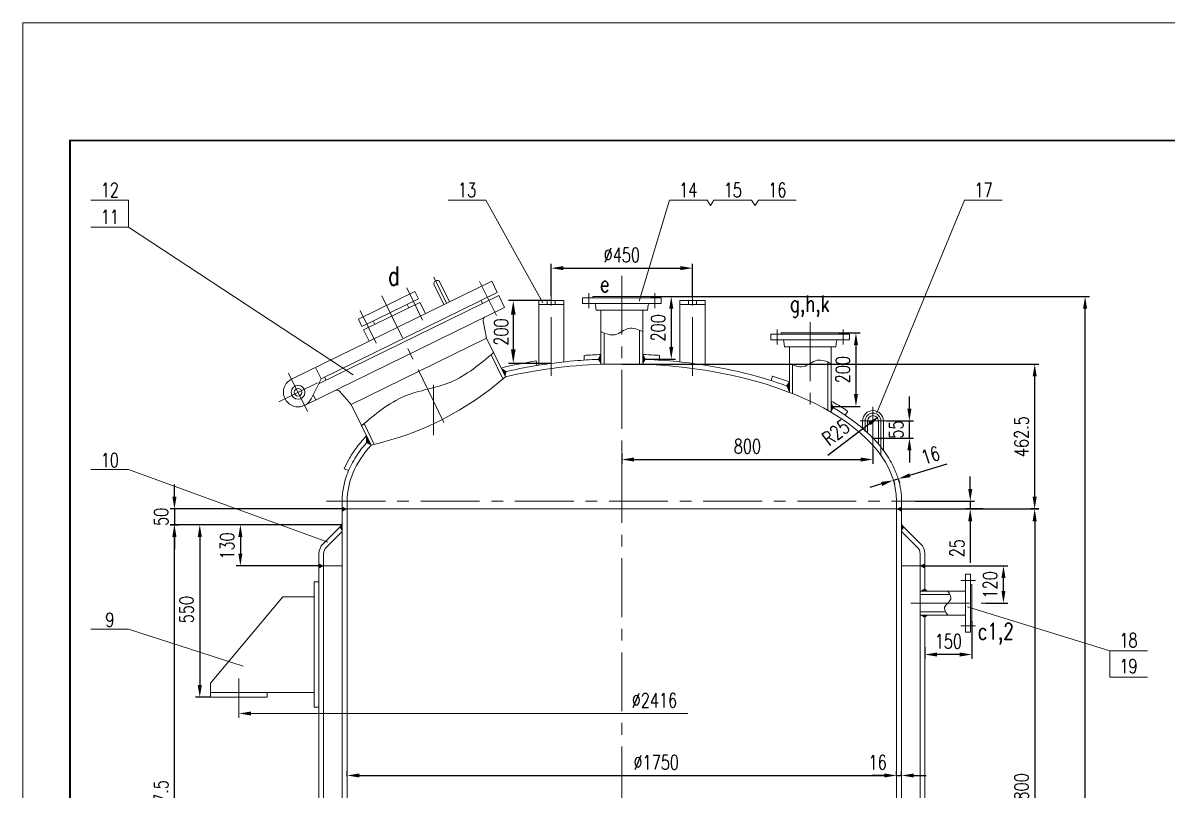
# Model space of a CAD drawing. Extents: x -17584 to -11284, y 1337 to 10247.
# Drawn here: x -17584 to -13939, y 7802 to 10247 of the extents above; entities that cross this region are included whole.
import ezdxf
from ezdxf.enums import TextEntityAlignment as Align

# ---------------------------------------------------------------- set-up
doc = ezdxf.new("R2010")
doc.units = 0
doc.header["$LTSCALE"] = 150
doc.linetypes.add('CENTER', pattern=[2, 1.25, -0.25, 0.25, -0.25])
doc.linetypes.add('CONTINOUS', pattern=[0])
doc.layers.get('0').update_dxf_attribs({"linetype": 'CONTINUOUS', "lineweight": 5})
for name, color, linetype, lineweight in [('HGJ', 1, 'CONTINUOUS', 5), ('HGJX', 2, 'CENTER', 5), ('HGJY', 7, 'CONTINUOUS', 5), ('K1', 4, 'CONTINUOUS', 5), ('RENK', 7, 'CONTINUOUS', 5), ('TANK', 1, 'CONTINUOUS', 5), ('TANKX', 2, 'CENTER', 5), ('ZXX', 3, 'CONTINOUS', 5), ('ZZ', 1, 'CONTINUOUS', 5), ('ZZX', 2, 'CENTER', 5)]:
    doc.layers.add(name, color=color, linetype=linetype, lineweight=lineweight)
doc.styles.add('HZFS', font='simplex.shx', dxfattribs={"width": 0.75, "bigfont": 'hzfs.shx'})
doc.styles.get("Standard").update_dxf_attribs({"font": 'simplex.shx', "width": 0.75, "bigfont": 'hzfs.shx'})
doc.dimstyles.get("Standard").update_dxf_attribs({"dimtxt": 0.18, "dimasz": 0.18, "dimexe": 0.18, "dimexo": 0.0625, "dimgap": 0.09, "dimtad": 0, "dimtih": 1, "dimtoh": 1, "dimdec": 4, "dimzin": 0, "dimdsep": 46, "dimtxsty": 'Standard', "dimcen": 0.09, "dimadec": 0, "dimazin": 0, "dimtfac": 1, "dimtdec": 4, "dimtofl": 0, "dimtmove": 0, "dimatfit": 3, "dimfxl": 1, "dimtolj": 1, "dimtzin": 0, "dimarcsym": 0})

# ---------------------------------------------------------------- blocks, each defined once
blk = doc.blocks.new('*D54')
at = {"color": 4, "lineweight": -2}
for p, q in [((-15900.9, 9361.4), (-16036.8, 9361.4)), ((-16021.8, 9316.4), (-16021.8, 9206.4)), ((-15900.9, 9161.4), (-16036.8, 9161.4))]:
    blk.add_line(p, q, dxfattribs=at)
at = {"color": 4}
for points in [[(-16029.3, 9316.4), (-16014.3, 9316.4), (-16021.8, 9361.4)], [(-16029.3, 9206.4), (-16014.3, 9206.4), (-16021.8, 9161.4)]]:
    blk.add_solid(points, dxfattribs=at)
at = {"color": 4, "insert": (-16060.6, 9261.4), "char_height": 45, "attachment_point": 5, "rotation": 90}
blk.add_mtext('\\A1;200', dxfattribs=at)
blk = doc.blocks.new('*D55')
at = {"color": 4, "lineweight": -2}
for p, q in [((-14759.9, 9017.1), (-14759.9, 9056.1)), ((-14834, 8978.1), (-14746.4, 8978.1)), ((-14759.9, 8923.3), (-14759.9, 8978.1)), ((-14875.9, 8923.3), (-14746.4, 8923.3)), ((-14759.9, 8884.3), (-14759.9, 8845.3))]:
    blk.add_line(p, q, dxfattribs=at)
at = {"color": 4}
for points in [[(-14766.4, 9017.1), (-14753.4, 9017.1), (-14759.9, 8978.1)], [(-14766.4, 8884.3), (-14753.4, 8884.3), (-14759.9, 8923.3)]]:
    blk.add_solid(points, dxfattribs=at)
at = {"color": 7, "insert": (-14801.9, 8950.7), "char_height": 45, "attachment_point": 5, "rotation": 90, "style": 'HZFS'}
blk.add_mtext('\\A1;55', dxfattribs=at)
blk = doc.blocks.new('*D56')
at = {"color": 4, "lineweight": -2}
for p, q in [((-15675.9, 8876.6), (-15675.9, 8841.6)), ((-14875.9, 8888.2), (-14875.9, 8841.6)), ((-15636.9, 8855.1), (-14914.9, 8855.1))]:
    blk.add_line(p, q, dxfattribs=at)
at = {"color": 4}
for points in [[(-15636.9, 8861.6), (-15636.9, 8848.6), (-15675.9, 8855.1)], [(-14914.9, 8861.6), (-14914.9, 8848.6), (-14875.9, 8855.1)]]:
    blk.add_solid(points, dxfattribs=at)
at = {"color": 7, "insert": (-15275.9, 8897.1), "char_height": 45, "attachment_point": 5, "style": 'HZFS'}
blk.add_mtext('\\A1;800', dxfattribs=at)
blk = doc.blocks.new('*D57')
at = {"color": 4, "lineweight": -2}
blk.add_line((-15019.7, 8869.3), (-14887, 8969.7), dxfattribs=at)
at = {"color": 4}
blk.add_solid([(-14890.9, 8974.9), (-14883.1, 8964.5), (-14855.9, 8993.2)], dxfattribs=at)
at = {"color": 7, "insert": (-14994.3, 8941.2), "char_height": 45, "attachment_point": 5, "rotation": 37.1122, "style": 'HZFS'}
blk.add_mtext('\\A1;R25', dxfattribs=at)
blk = doc.blocks.new('*D58')
at = {"color": 4, "lineweight": -2}
for p, q in [((-15583.9, 9374.7), (-15505, 9374.7)), ((-15518.5, 9335.7), (-15518.5, 9213.7)), ((-15609.4, 9174.7), (-15505, 9174.7))]:
    blk.add_line(p, q, dxfattribs=at)
at = {"color": 4}
for points in [[(-15525, 9335.7), (-15512, 9335.7), (-15518.5, 9374.7)], [(-15525, 9213.7), (-15512, 9213.7), (-15518.5, 9174.7)]]:
    blk.add_solid(points, dxfattribs=at)
at = {"color": 7, "insert": (-15560.5, 9274.7), "char_height": 45, "attachment_point": 5, "rotation": 90, "style": 'HZFS'}
blk.add_mtext('\\A1;200', dxfattribs=at)
blk = doc.blocks.new('*D59')
at = {"color": 4, "lineweight": -2}
for p, q in [((-14983.9, 9258.6), (-14916.7, 9258.6)), ((-14930.2, 9219.6), (-14930.2, 9063.4)), ((-15009.4, 9024.4), (-14916.7, 9024.4))]:
    blk.add_line(p, q, dxfattribs=at)
at = {"color": 4}
for points in [[(-14936.7, 9219.6), (-14923.7, 9219.6), (-14930.2, 9258.6)], [(-14936.7, 9063.4), (-14923.7, 9063.4), (-14930.2, 9024.4)]]:
    blk.add_solid(points, dxfattribs=at)
at = {"color": 7, "insert": (-14972.2, 9141.5), "char_height": 45, "attachment_point": 5, "rotation": 90, "style": 'HZFS'}
blk.add_mtext('\\A1;200', dxfattribs=at)
blk = doc.blocks.new('*D60')
at = {"color": 4, "lineweight": -2}
for p, q in [((-14560.9, 8338.5), (-14560.9, 8220.2)), ((-14710.9, 8256.9), (-14710.9, 8220.2)), ((-14599.9, 8233.7), (-14671.9, 8233.7))]:
    blk.add_line(p, q, dxfattribs=at)
at = {"color": 4}
for points in [[(-14671.9, 8240.2), (-14671.9, 8227.2), (-14710.9, 8233.7)], [(-14599.9, 8240.2), (-14599.9, 8227.2), (-14560.9, 8233.7)]]:
    blk.add_solid(points, dxfattribs=at)
at = {"color": 7, "insert": (-14635.9, 8275.7), "char_height": 45, "attachment_point": 5, "style": 'HZFS'}
blk.add_mtext('\\A1;150', dxfattribs=at)
blk = doc.blocks.new('*D61')
at = {"color": 4, "lineweight": -2}
for p, q in [((-14710.9, 8516.3), (-14446.8, 8516.3)), ((-14460.3, 8436.5), (-14460.3, 8477.3)), ((-14515.9, 8397.5), (-14446.8, 8397.5))]:
    blk.add_line(p, q, dxfattribs=at)
at = {"color": 4}
for points in [[(-14466.8, 8477.3), (-14453.8, 8477.3), (-14460.3, 8516.3)], [(-14466.8, 8436.5), (-14453.8, 8436.5), (-14460.3, 8397.5)]]:
    blk.add_solid(points, dxfattribs=at)
at = {"color": 7, "insert": (-14502.3, 8455.7), "char_height": 45, "attachment_point": 5, "rotation": 90, "style": 'HZFS'}
blk.add_mtext('\\A1;120', dxfattribs=at)
blk = doc.blocks.new('*D62')
at = {"color": 4, "lineweight": -2}
for p, q in [((-14784.9, 8697.5), (-14347.3, 8697.5)), ((-14360.8, 8658.5), (-14360.8, 6936.5)), ((-14784.9, 6897.5), (-14347.3, 6897.5))]:
    blk.add_line(p, q, dxfattribs=at)
at = {"color": 4}
for points in [[(-14367.3, 8658.5), (-14354.3, 8658.5), (-14360.8, 8697.5)], [(-14367.3, 6936.5), (-14354.3, 6936.5), (-14360.8, 6897.5)]]:
    blk.add_solid(points, dxfattribs=at)
at = {"color": 7, "insert": (-14402.8, 7797.5), "char_height": 45, "attachment_point": 5, "rotation": 90, "style": 'HZFS'}
blk.add_mtext('\\A1;1800', dxfattribs=at)
blk = doc.blocks.new('*D64')
at = {"color": 4, "lineweight": -2}
for p, q in [((-15675.9, 9158.7), (-14347.3, 9158.7)), ((-14360.8, 8736.5), (-14360.8, 9119.7)), ((-14347.3, 8697.5), (-14374.3, 8697.5))]:
    blk.add_line(p, q, dxfattribs=at)
at = {"color": 4}
for points in [[(-14367.3, 9119.7), (-14354.3, 9119.7), (-14360.8, 9158.7)], [(-14367.3, 8736.5), (-14354.3, 8736.5), (-14360.8, 8697.5)]]:
    blk.add_solid(points, dxfattribs=at)
at = {"color": 7, "insert": (-14402.8, 8928.1), "char_height": 45, "attachment_point": 5, "rotation": 90, "style": 'HZFS'}
blk.add_mtext('\\A1;462.5', dxfattribs=at)
blk = doc.blocks.new('*D65')
at = {"color": 4, "lineweight": -2}
for p, q in [((-16566.9, 8647.5), (-17033.9, 8647.5)), ((-17020.4, 8608.5), (-17020.4, 8136.5)), ((-16985.9, 8097.5), (-17033.9, 8097.5))]:
    blk.add_line(p, q, dxfattribs=at)
at = {"color": 4}
for points in [[(-17026.9, 8608.5), (-17013.9, 8608.5), (-17020.4, 8647.5)], [(-17026.9, 8136.5), (-17013.9, 8136.5), (-17020.4, 8097.5)]]:
    blk.add_solid(points, dxfattribs=at)
at = {"color": 7, "insert": (-17062.4, 8376.9), "char_height": 45, "attachment_point": 5, "rotation": 90, "style": 'HZFS'}
blk.add_mtext('\\A1;550', dxfattribs=at)
blk = doc.blocks.new('*D74')
at = {"color": 4, "lineweight": -2}
for p, q in [((-16550.9, 7846), (-16550.9, 7861.7)), ((-16511.9, 7848.2), (-14839.9, 7848.2)), ((-14800.9, 7846), (-14800.9, 7861.7))]:
    blk.add_line(p, q, dxfattribs=at)
at = {"color": 4}
for points in [[(-16511.9, 7854.7), (-16511.9, 7841.7), (-16550.9, 7848.2)], [(-14839.9, 7854.7), (-14839.9, 7841.7), (-14800.9, 7848.2)]]:
    blk.add_solid(points, dxfattribs=at)
at = {"color": 7, "insert": (-15566.4, 7890.2), "char_height": 45, "attachment_point": 5, "style": 'HZFS'}
blk.add_mtext('\\A1;%%C1750', dxfattribs=at)
blk = doc.blocks.new('*D75')
at = {"color": 4, "lineweight": -2}
for p, q in [((-14839.9, 7848.2), (-14878.9, 7848.2)), ((-14800.9, 7846), (-14800.9, 7861.7)), ((-14800.9, 7848.2), (-14784.9, 7848.2)), ((-14784.9, 7848.2), (-14784.9, 7861.7)), ((-14745.9, 7848.2), (-14706.9, 7848.2))]:
    blk.add_line(p, q, dxfattribs=at)
at = {"color": 4}
for points in [[(-14839.9, 7854.7), (-14839.9, 7841.7), (-14800.9, 7848.2)], [(-14745.9, 7854.7), (-14745.9, 7841.7), (-14784.9, 7848.2)]]:
    blk.add_solid(points, dxfattribs=at)
at = {"color": 7, "insert": (-14861, 7890.2), "char_height": 45, "attachment_point": 5, "style": 'HZFS'}
blk.add_mtext('\\A1;16', dxfattribs=at)
blk = doc.blocks.new('*D78')
at = {"color": 4, "lineweight": -2}
for p, q in [((-14758.4, 8805), (-14639.3, 8841.6)), ((-14811, 8788.8), (-14795.7, 8793.5)), ((-14811, 8788.8), (-14807, 8775.9)), ((-14795.7, 8793.5), (-14791.7, 8780.6)), ((-14848.3, 8777.4), (-14885.6, 8766))]:
    blk.add_line(p, q, dxfattribs=at)
at = {"color": 4}
for points in [[(-14850.2, 8783.6), (-14846.4, 8771.2), (-14811, 8788.8)], [(-14760.3, 8811.2), (-14756.5, 8798.8), (-14795.7, 8793.5)]]:
    blk.add_solid(points, dxfattribs=at)
at = {"color": 7, "insert": (-14692.5, 8869.1), "char_height": 45, "attachment_point": 5, "rotation": 17.0659, "style": 'HZFS'}
blk.add_mtext('\\A1;16', dxfattribs=at)
blk = doc.blocks.new('*D81')
at = {"color": 4, "lineweight": -2}
for p, q in [((-14566.1, 8761.5), (-14566.1, 8800.5)), ((-14740.3, 8722.5), (-14552.6, 8722.5)), ((-14566.1, 8722.5), (-14566.1, 8697.5)), ((-14526.5, 8697.5), (-14579.6, 8697.5)), ((-14566.1, 8658.5), (-14566.1, 8525.8))]:
    blk.add_line(p, q, dxfattribs=at)
at = {"color": 4}
for points in [[(-14572.6, 8761.5), (-14559.6, 8761.5), (-14566.1, 8722.5)], [(-14572.6, 8658.5), (-14559.6, 8658.5), (-14566.1, 8697.5)]]:
    blk.add_solid(points, dxfattribs=at)
at = {"color": 7, "insert": (-14608.1, 8572.6), "char_height": 45, "attachment_point": 5, "rotation": 90, "style": 'HZFS'}
blk.add_mtext('\\A1;25', dxfattribs=at)
blk = doc.blocks.new('*D92')
at = {"color": 4, "lineweight": -2}
for p, q in [((-16762.6, 8647.5), (-16904.6, 8647.5)), ((-16891.1, 8608.5), (-16891.1, 8555.3)), ((-16640.9, 8516.3), (-16904.6, 8516.3))]:
    blk.add_line(p, q, dxfattribs=at)
at = {"color": 4}
for points in [[(-16897.6, 8608.5), (-16884.6, 8608.5), (-16891.1, 8647.5)], [(-16897.6, 8555.3), (-16884.6, 8555.3), (-16891.1, 8516.3)]]:
    blk.add_solid(points, dxfattribs=at)
at = {"color": 7, "insert": (-16933.1, 8579.6), "char_height": 45, "attachment_point": 5, "rotation": 90, "style": 'HZFS'}
blk.add_mtext('\\A1;130', dxfattribs=at)
blk = doc.blocks.new('*D94')
at = {"color": 4, "lineweight": -2}
for p, q in [((-15900.9, 9377), (-15900.9, 9478.5)), ((-15450.9, 9377), (-15450.9, 9478.5)), ((-15861.9, 9465), (-15489.9, 9465))]:
    blk.add_line(p, q, dxfattribs=at)
at = {"color": 4}
for points in [[(-15861.9, 9471.5), (-15861.9, 9458.5), (-15900.9, 9465)], [(-15489.9, 9471.5), (-15489.9, 9458.5), (-15450.9, 9465)]]:
    blk.add_solid(points, dxfattribs=at)
at = {"color": 7, "insert": (-15675.9, 9507), "char_height": 45, "attachment_point": 5, "style": 'HZFS'}
blk.add_mtext('\\A1;%%C450', dxfattribs=at)
blk = doc.blocks.new('*D95')
at = {"color": 4, "lineweight": -2}
for p, q in [((-17033.9, 8647.5), (-17114.9, 8647.5)), ((-17101.4, 6899), (-17101.4, 8608.5)), ((-16640.9, 6860), (-17114.9, 6860))]:
    blk.add_line(p, q, dxfattribs=at)
at = {"color": 4}
for points in [[(-17107.9, 8608.5), (-17094.9, 8608.5), (-17101.4, 8647.5)], [(-17107.9, 6899), (-17094.9, 6899), (-17101.4, 6860)]]:
    blk.add_solid(points, dxfattribs=at)
at = {"color": 7, "insert": (-17143.4, 7753.7), "char_height": 45, "attachment_point": 5, "rotation": 90, "style": 'HZFS'}
blk.add_mtext('\\A1;1787.5', dxfattribs=at)
blk = doc.blocks.new('*D96')
at = {"color": 4, "lineweight": -2}
for p, q in [((-17101.1, 8736.5), (-17101.1, 8775.5)), ((-16566.9, 8697.5), (-17114.6, 8697.5)), ((-17101.1, 8697.5), (-17101.1, 8647.5)), ((-17114.9, 8647.5), (-17087.6, 8647.5)), ((-17101.1, 8608.5), (-17101.1, 8569.5))]:
    blk.add_line(p, q, dxfattribs=at)
at = {"color": 4}
for points in [[(-17107.6, 8736.5), (-17094.6, 8736.5), (-17101.1, 8697.5)], [(-17107.6, 8608.5), (-17094.6, 8608.5), (-17101.1, 8647.5)]]:
    blk.add_solid(points, dxfattribs=at)
at = {"color": 7, "insert": (-17143.1, 8672.5), "char_height": 45, "attachment_point": 5, "rotation": 90, "style": 'HZFS'}
blk.add_mtext('\\A1;50', dxfattribs=at)
blk = doc.blocks.new('*D97')
at = {"color": 4, "lineweight": -2}
for p, q in [((-15583.9, 9374.7), (-14186.7, 9374.7)), ((-14200.2, 5684), (-14200.2, 9335.7)), ((-14884.1, 5645), (-14186.7, 5645))]:
    blk.add_line(p, q, dxfattribs=at)
at = {"color": 4}
for points in [[(-14206.7, 9335.7), (-14193.7, 9335.7), (-14200.2, 9374.7)], [(-14206.7, 5684), (-14193.7, 5684), (-14200.2, 5645)]]:
    blk.add_solid(points, dxfattribs=at)
at = {"color": 7, "insert": (-14254, 7509.8), "char_height": 45, "attachment_point": 5, "rotation": 90, "style": 'HZFS'}
blk.add_mtext('\\A1;(4150)', dxfattribs=at)

msp = doc.modelspace()

# ---------------------------------------------------------------- linework, layer by layer
for p, q in [((-11283.92645, 10246.59829), (-17583.92645, 10246.59829)), ((-17583.92645, 10246.59829), (-17583.92645, 1336.59829)), ((-17246.9887, 9681.09576), (-17246.9887, 9595.26558)), ((-16108.95049, 9681.09576), (-15927.90302, 9354.97544)), ((-15524.40669, 9681.09576), (-15620.66361, 9359.28962)), ((-15404.40669, 9681.09576), (-15392.98843, 9665.12112)), ((-15392.98843, 9665.12112), (-15382.42984, 9681.09576)), ((-15262.42984, 9681.09576), (-15251.01158, 9665.12112)), ((-15251.01158, 9665.12112), (-15240.45298, 9681.09576)), ((-14583.8591, 9681.09576), (-14863.87236, 9003.79101)), ((-17246.9887, 9595.26558), (-16532.08332, 9125.34445)), ((-14916.78399, 8978.14135), (-14833.97148, 8978.14135)), ((-17246.9887, 8823.22562), (-16612.9108, 8592.06059)), ((-14121.9372, 8245.39503), (-14574.67442, 8386.00112)), ((-17246.9887, 8314.36933), (-16882.01954, 8196.6581))]:
    msp.add_line(p, q)
at = {"color": 1, "linetype": 'Continuous'}
for p, q in [((-16117.64647, 9296.62005), (-16106.94074, 9241.58949)), ((-16634.02187, 9112.44406), (-16651.6257, 9148.36209)), ((-16634.02187, 9112.44406), (-16665.71944, 9048.58247)), ((-16574.89289, 9072.51837), (-16537.95712, 9030.34346))]:
    msp.add_line(p, q, dxfattribs=at)
at = {"color": 2, "linetype": 'CENTER'}
msp.add_line((-16645.86134, 9099.40269), (-16768.8806, 9039.10956), dxfattribs=at)
at = {"color": 4}
for p, q in [((-16895.86046, 8052.4661), (-16895.86046, 8032.24881)), ((-16856.86046, 8045.74881), (-15465.59057, 8045.74881))]:
    msp.add_line(p, q, dxfattribs=at)
at = {"color": 1, "linetype": 'Continuous'}
for radius in [22, 12]:
    msp.add_circle((-16707.37097, 9069.25612), radius, dxfattribs=at)
for centre, radius, start, end in [((-16105.8673, 9298.91158), 12, 116.11, 191.00890184), ((-16707.37097, 9069.25612), 46.5, 116.11, 333.60258761), ((-16583.92034, 9064.61235), 12, 41.21109816, 116.11)]:
    msp.add_arc(centre, radius, start, end, dxfattribs=at)
msp.add_arc((-14875.86046, 8978.14135), 25, 0, 180)
for points in [[(-15742.36046, 9158.70077), (-15752.42085, 9174.30328), (-15742.36046, 9193.96662)], [(-15609.36046, 9158.70077), (-15599.30008, 9174.30328), (-15609.36046, 9193.59693)], [(-16046.72362, 9118.72533), (-16043.50168, 9135.89331), (-16061.31255, 9148.49189)], [(-15142.36046, 9069.23791), (-15152.33921, 9090.08109), (-15142.36046, 9105.58726)], [(-15009.36046, 9005.92807), (-15001.2525, 9019.72153), (-15009.36046, 9042.8475)], [(-16474.60865, 8901.09025), (-16490.32256, 8907.46248), (-16491.85193, 8936.27262)], [(-16550.86046, 8697.4661), (-16566.86046, 8705.07193), (-16566.86046, 8688.53071)], [(-14800.86046, 8697.4661), (-14784.86046, 8705.07193), (-14784.86046, 8688.53071)], [(-16566.86046, 8626.2529), (-16574.91048, 8639.41609), (-16566.86046, 8651.81143)], [(-14784.86046, 8626.2529), (-14776.81045, 8639.41609), (-14784.86046, 8651.81143)], [(-16625.86046, 8516.2529), (-16640.86046, 8523.85873), (-16640.86046, 8507.31751)], [(-14725.86046, 8516.2529), (-14710.86046, 8523.85873), (-14710.86046, 8507.31751)], [(-14725.86046, 8435.4661), (-14710.86046, 8444.24679), (-14699.57677, 8435.4661)], [(-14725.86046, 8359.4661), (-14710.86046, 8350.68541), (-14699.57677, 8359.4661)]]:
    msp.add_solid(points)
at = {"color": 4}
msp.add_solid([(-16856.86046, 8052.24881), (-16856.86046, 8039.24881), (-16895.86046, 8045.74881)], dxfattribs=at)
at = {"layer": 'HGJ'}
for p, q in [((-16515.22645, 9302.07737), (-16335.63629, 9390.09655)), ((-16335.63629, 9390.09655), (-16324.1938, 9366.74983)), ((-15550.86046, 9370.71593), (-15800.86046, 9370.71593)), ((-15800.86046, 9370.71593), (-15800.86046, 9352.71593)), ((-15767.86046, 9374.71593), (-15583.86046, 9374.71593)), ((-15767.86046, 9370.71593), (-15767.86046, 9374.71593)), ((-15583.86046, 9374.71593), (-15583.86046, 9370.71593)), ((-15550.86046, 9352.71593), (-15550.86046, 9370.71593)), ((-16324.1938, 9366.74983), (-16503.78396, 9278.73065)), ((-16498.5028, 9267.95524), (-16318.91265, 9355.97442)), ((-16354.83068, 9338.37058), (-16360.11183, 9349.14599)), ((-16318.91265, 9355.97442), (-16301.30881, 9320.05639)), ((-15800.86046, 9352.71593), (-15550.86046, 9352.71593)), ((-15757.88046, 9330.71593), (-15759.36887, 9347.25376)), ((-15593.84046, 9330.71593), (-15592.35206, 9347.25376)), ((-16503.78396, 9278.73065), (-16515.22645, 9302.07737)), ((-16462.58477, 9285.55908), (-16467.86592, 9296.33448)), ((-15757.88046, 9330.71593), (-15593.84046, 9330.71593)), ((-15742.36046, 9330.71593), (-15742.36046, 9158.70077)), ((-15609.36046, 9330.71593), (-15609.36046, 9158.70077)), ((-16480.89897, 9232.03721), (-16498.5028, 9267.95524)), ((-15731.86046, 9258.41254), (-15731.86046, 9159.06918)), ((-15619.86046, 9267.16038), (-15619.86046, 9159.06918)), ((-15167.86046, 9258.56217), (-14983.86046, 9258.56217)), ((-15167.86046, 9254.56217), (-15167.86046, 9258.56217)), ((-14983.86046, 9258.56217), (-14983.86046, 9254.56217)), ((-14950.86046, 9254.56217), (-15200.86046, 9254.56217)), ((-15200.86046, 9254.56217), (-15200.86046, 9236.56217)), ((-15200.86046, 9236.56217), (-14950.86046, 9236.56217)), ((-15157.88046, 9214.56217), (-15159.36887, 9231.1)), ((-14993.84046, 9214.56217), (-14992.35206, 9231.1)), ((-14950.86046, 9236.56217), (-14950.86046, 9254.56217)), ((-15157.88046, 9214.56217), (-14993.84046, 9214.56217)), ((-15142.36046, 9069.23791), (-15142.36046, 9214.56217)), ((-15009.36046, 9005.92807), (-15009.36046, 9214.56217)), ((-15131.86046, 9065.1354), (-15131.86046, 9156.93391)), ((-15019.86046, 9011.98683), (-15019.86046, 9165.68174)), ((-14908.86046, 8978.14135), (-14908.86046, 8954.38701)), ((-14892.86046, 8978.14135), (-14892.86046, 8940.02267)), ((-14858.86046, 8978.14135), (-14858.86046, 8904.51655)), ((-14842.86046, 8978.14135), (-14842.86046, 8884.46129)), ((-14580.86046, 8489.9661), (-14580.86046, 8304.9661)), ((-14564.86046, 8489.9661), (-14580.86046, 8489.9661)), ((-14564.86046, 8304.9661), (-14564.86046, 8489.9661)), ((-14560.86046, 8456.4661), (-14564.86046, 8456.4661)), ((-14560.86046, 8338.4661), (-14560.86046, 8456.4661)), ((-14580.86046, 8435.4661), (-14725.86046, 8435.4661)), ((-14630.99462, 8424.9661), (-14725.86046, 8424.9661)), ((-14644.60883, 8369.9661), (-14725.86046, 8369.9661)), ((-14580.86046, 8359.4661), (-14725.86046, 8359.4661)), ((-14564.86046, 8338.4661), (-14560.86046, 8338.4661)), ((-14580.86046, 8304.9661), (-14564.86046, 8304.9661))]:
    msp.add_line(p, q, dxfattribs=at)
for centre, radius, start, end in [((-15765.34472, 9346.71593), 6, 5.14276456, 90), ((-15586.37621, 9346.71593), 6, 90, 174.85723544), ((-15165.34472, 9230.56217), 6, 5.14276456, 90), ((-14986.37621, 9230.56217), 6, 90, 174.85723544), ((-14875.86046, 8978.14135), 33, 0, 180), ((-14875.86046, 8978.14135), 17, 0, 180)]:
    msp.add_arc(centre, radius, start, end, dxfattribs=at)
at = {"layer": 'HGJX'}
for p, q in [((-15780.86046, 9337.71593), (-15780.86046, 9385.71593)), ((-15570.86046, 9337.71593), (-15570.86046, 9385.71593)), ((-15180.86046, 9221.56217), (-15180.86046, 9269.56217)), ((-14970.86046, 9221.56217), (-14970.86046, 9269.56217)), ((-14595.86046, 8469.9661), (-14548.86046, 8469.9661)), ((-14755.86046, 8397.4661), (-14515.86046, 8397.4661)), ((-14595.86046, 8324.9661), (-14548.86046, 8324.9661))]:
    msp.add_line(p, q, dxfattribs=at)
at = {"layer": 'HGJY'}
for p, q in [((-17246.9887, 9681.09576), (-17366.9887, 9681.09576)), ((-16108.95049, 9681.09576), (-16228.95049, 9681.09576)), ((-15404.40669, 9681.09576), (-15524.40669, 9681.09576)), ((-15262.42984, 9681.09576), (-15382.42984, 9681.09576)), ((-15120.45298, 9681.09576), (-15240.45298, 9681.09576)), ((-14463.8591, 9681.09576), (-14583.8591, 9681.09576)), ((-17246.9887, 9595.26558), (-17366.9887, 9595.26558)), ((-17246.9887, 8823.22562), (-17366.9887, 8823.22562)), ((-17246.9887, 8314.36933), (-17366.9887, 8314.36933)), ((-14001.9372, 8245.39503), (-14121.9372, 8245.39503)), ((-14121.9372, 8161.39503), (-14121.9372, 8245.39503)), ((-14001.9372, 8161.39503), (-14121.9372, 8161.39503))]:
    msp.add_line(p, q, dxfattribs=at)
for points in [[(-15742.36046, 9262.78646), (-15698.02713, 9252.78646), (-15653.6938, 9272.78646), (-15609.36046, 9262.78646)], [(-15142.36046, 9161.30782), (-15098.02713, 9151.30782), (-15053.6938, 9171.30782), (-15009.36046, 9161.30782)], [(-14637.80172, 8359.4661), (-14647.80172, 8384.79944), (-14627.80172, 8410.13277), (-14637.80172, 8435.4661)]]:
    msp.add_spline(points, degree=3, dxfattribs=at)
at = {"layer": 'K1', "const_width": 6}
msp.add_lwpolyline([(-11433.92645, 1486.59829), (-11433.92645, 9871.59829), (-17433.92645, 9871.59829), (-17433.92645, 1486.59829)], close=True, dxfattribs=at)
at = {"layer": 'RENK', "color": 1, "linetype": 'Continuous'}
for p, q in [((-16090.29038, 9423.47892), (-16727.83543, 9111.01084)), ((-16242.94201, 9348.66262), (-16273.74873, 9411.51918)), ((-16224.983, 9357.46454), (-16255.78971, 9420.32109)), ((-16072.68654, 9387.56089), (-16090.29038, 9423.47892)), ((-16067.84549, 9377.68343), (-16642.05682, 9096.25593)), ((-16072.68654, 9387.56089), (-16634.02187, 9112.44406)), ((-16049.36146, 9339.9695), (-16067.84549, 9377.68343)), ((-16049.36146, 9339.9695), (-16686.90651, 9027.50141)), ((-16119.47766, 9352.37792), (-16124.31871, 9362.25538)), ((-16537.95712, 9030.34346), (-16106.94074, 9241.58949)), ((-16046.72362, 9118.72533), (-16106.94074, 9241.58949)), ((-16054.54018, 9111.95154), (-16092.31217, 9189.01971)), ((-16617.84034, 9108.1247), (-16622.6814, 9118.00215)), ((-16650.98848, 9045.10525), (-16659.1649, 9061.78802)), ((-16474.60865, 8901.09025), (-16537.95712, 9030.34346)), ((-16464.60453, 8903.40065), (-16497.08182, 8969.66577))]:
    msp.add_line(p, q, dxfattribs=at)
at = {"layer": 'RENK', "color": 2, "linetype": 'CENTER'}
for p, q in [((-16233.9625, 9353.06358), (-16274.73772, 9436.2594)), ((-16075.52848, 9313.83133), (-16128.91906, 9422.76694)), ((-16242.65383, 8973.15634), (-16440.37936, 9376.58613)), ((-16677.2244, 9007.7465), (-16737.51754, 9130.76575))]:
    msp.add_line(p, q, dxfattribs=at)
at = {"layer": 'RENK', "color": 1, "linetype": 'Continuous'}
for centre, radius, start, end in [((-16264.76922, 9415.92013), 10, 26.11, 206.11), ((-16688.92257, 9851.88836), 974.6525, 282.70242646, 311.2160664)]:
    msp.add_arc(centre, radius, start, end, dxfattribs=at)
at = {"layer": 'RENK'}
msp.add_spline([(-16504.89991, 8962.8951), (-16368.24653, 9056.72008), (-16221.14746, 9101.96541), (-16084.49408, 9195.79038)], degree=3, dxfattribs=at)
at = {"layer": 'TANK', "color": 7, "linetype": 'CENTER'}
for p, q in [((-15675.86046, 9440.59501), (-15675.86046, 6229.75852)), ((-15900.86046, 9121.3688), (-15900.86046, 9377.02616)), ((-15450.86046, 9121.3688), (-15450.86046, 9377.02616)), ((-15075.86046, 9292.42915), (-15075.86046, 9001.41308)), ((-16275.86046, 9093.35142), (-16275.86046, 8932.65019)), ((-16616.58323, 8722.4661), (-14740.25556, 8722.4661))]:
    msp.add_line(p, q, dxfattribs=at)
at = {"layer": 'TANK'}
for p, q in [((-15795.86046, 9186.90507), (-15795.86046, 9171.87014)), ((-15555.86046, 9186.90481), (-15555.86046, 9171.87003)), ((-15949.10494, 9169.49433), (-15946.71938, 9154.68531)), ((-15742.36046, 9158.70077), (-15609.36046, 9158.70077)), ((-15195.86046, 9120.84267), (-15200.41866, 9106.55202)), ((-14955.86046, 9008.87988), (-14964.2425, 8996.44043)), ((-16560.18492, 8825.75048), (-16546.38481, 8819.87245)), ((-16566.86046, 8722.4661), (-16566.86046, 6872.4661)), ((-16550.86046, 8722.4661), (-16550.86046, 6872.4661)), ((-14800.86046, 8722.4661), (-14800.86046, 6872.4661)), ((-14784.86046, 8722.4661), (-14784.86046, 6872.4661)), ((-16566.86046, 8697.4661), (-14784.86046, 8697.4661)), ((-16566.86046, 8647.4661), (-16627.68027, 8586.6463)), ((-14784.86046, 8647.4661), (-14724.04066, 8586.6463)), ((-16566.86046, 8626.2529), (-16617.07367, 8576.03969)), ((-14784.86046, 8626.2529), (-14734.64726, 8576.03969)), ((-16640.86046, 8554.82649), (-16640.86046, 6834.9661)), ((-16625.86046, 8554.82649), (-16625.86046, 6834.9661)), ((-14725.86046, 8554.82649), (-14725.86046, 6834.9661)), ((-14710.86046, 8554.82649), (-14710.86046, 8435.4661)), ((-16640.86046, 8516.2529), (-16566.86046, 8516.2529)), ((-14710.86046, 8516.2529), (-14784.86046, 8516.2529)), ((-14710.86046, 8359.4661), (-14710.86046, 6834.9661))]:
    msp.add_line(p, q, dxfattribs=at)
for centre, radius, start, end in [((-16595.86046, 8554.82649), 45, 135, 180), ((-16595.86046, 8554.82649), 30, 135, 180), ((-14755.86046, 8554.82649), 30, 0, 45), ((-14755.86046, 8554.82649), 45, 0, 45)]:
    msp.add_arc(centre, radius, start, end, dxfattribs=at)
for start_param, end_param in [(4.7884623339, 5.1500737405), (3.1415926536, 4.6363156269), (5.8626121142, 6.2831853072)]:
    msp.add_ellipse((-15675.86046, 8722.4661), major_axis=(-875, 0), ratio=0.5, start_param=start_param, end_param=end_param, dxfattribs=at)
for points in [[(-15742.92658, 9189.70147), (-15760.61968, 9189.03325), (-15778.27431, 9188.10064), (-15795.86046, 9186.90507)], [(-15949.10469, 9169.49281), (-15986.08317, 9163.52404), (-16022.58916, 9156.21128), (-16060.38401, 9146.59734)]]:
    msp.add_open_spline(points, degree=3, dxfattribs=at)
for points, knots in [([(-15555.86046, 9186.90481), (-15561.78508, 9187.30771), (-15567.71749, 9187.68074), (-15585.34636, 9188.69909), (-15597.06189, 9189.25853), (-15608.79441, 9189.70159)], [4.577238167468, 4.577238167468, 4.577238167468, 4.577238167468, 4.597374132146, 4.597374132146, 4.637007626779, 4.637007626779, 4.637007626779, 4.637007626779]), ([(-15742.36046, 9174.71216), (-15767.19339, 9173.77428), (-15791.94861, 9172.31118), (-15850.19584, 9167.61162), (-15883.54399, 9163.92025), (-15949.18712, 9154.63192), (-15981.48188, 9149.035), (-16026.82111, 9139.67463), (-16040.4625, 9136.65418), (-16053.94643, 9133.46241)], [4.78777036189, 4.78777036189, 4.78777036189, 4.78777036189, 4.87237588685, 4.87237588685, 4.98817267135, 4.98817267135, 5.10396945585, 5.10396945585, 5.15454207038, 5.15454207038, 5.15454207038, 5.15454207038]), ([(-15142.36046, 9086.36203), (-15168.98022, 9096.42915), (-15196.70377, 9105.73296), (-15254.78693, 9122.93646), (-15285.19716, 9130.79167), (-15347.59046, 9144.68573), (-15379.57335, 9150.72449), (-15444.6942, 9160.9109), (-15477.83198, 9165.05849), (-15543.73672, 9171.3072), (-15576.48037, 9173.47059), (-15609.36046, 9174.71228)], [4.06482414357, 4.06482414357, 4.06482414357, 4.06482414357, 4.17759517986, 4.17759517986, 4.29339196436, 4.29339196436, 4.40918874886, 4.40918874886, 4.52498553336, 4.52498553336, 4.63700762678, 4.63700762678, 4.63700762678, 4.63700762678]), ([(-15142.36046, 9102.38352), (-15158.88599, 9108.53789), (-15175.81132, 9114.39964), (-15194.0185, 9120.25398), (-15194.93897, 9120.54875), (-15195.86046, 9120.84267)], [4.072196671877, 4.072196671877, 4.072196671877, 4.072196671877, 4.140902713369, 4.140902713369, 4.144556819826, 4.144556819826, 4.144556819826, 4.144556819826]), ([(-14955.86046, 9008.87988), (-14961.41731, 9012.62428), (-14967.08036, 9016.32085), (-14982.26445, 9025.92553), (-14991.95853, 9031.75224), (-15009.36046, 9040.67616)], [3.779976474902, 3.779976474902, 3.779976474902, 3.779976474902, 3.810492023321, 3.810492023321, 3.860325203408, 3.860325203408, 3.860325203408, 3.860325203408]), ([(-14784.86046, 8722.4661), (-14784.86046, 8734.22577), (-14785.74525, 8745.98524), (-14789.27051, 8769.39852), (-14791.91075, 8781.05203), (-14798.90866, 8804.15887), (-14803.26602, 8815.61213), (-14816.45236, 8844.36276), (-14826.42506, 8861.46801), (-14850.1, 8894.80246), (-14863.80199, 8911.03301), (-14894.7027, 8942.45271), (-14911.90179, 8957.64249), (-14949.55065, 8986.83002), (-14970.00074, 9000.82786), (-14997.64717, 9017.62388), (-15003.45476, 9021.04566), (-15009.36046, 9024.42096)], [3.14159265359, 3.14159265359, 3.14159265359, 3.14159265359, 3.21673433185, 3.21673433185, 3.29187601011, 3.29187601011, 3.36701768837, 3.36701768837, 3.48281447287, 3.48281447287, 3.59861125737, 3.59861125737, 3.71440804187, 3.71440804187, 3.83020482637, 3.83020482637, 3.86032520341, 3.86032520341, 3.86032520341, 3.86032520341]), ([(-16489.26176, 8930.98777), (-16503.75437, 8915.28427), (-16513.44856, 8903.56847), (-16531.03838, 8879.6115), (-16538.93378, 8867.3715), (-16551.21743, 8845.31383), (-16555.99363, 8835.59001), (-16560.18492, 8825.75048)], [5.8510452518, 5.8510452518, 5.8510452518, 5.8510452518, 5.9313372946, 5.9313372946, 6.01162933741, 6.01162933741, 6.07333627146, 6.07333627146, 6.07333627146, 6.07333627146]), ([(-16482.18364, 8916.5459), (-16490.24155, 8907.81031), (-16497.76624, 8898.92368), (-16517.45214, 8873.44346), (-16528.32845, 8856.52859), (-16546.18085, 8821.98061), (-16553.15547, 8804.3462), (-16562.06626, 8772.0395), (-16564.70925, 8757.44495), (-16566.56645, 8736.02983), (-16566.86046, 8729.24797), (-16566.86046, 8722.4661)], [5.8510452518, 5.8510452518, 5.8510452518, 5.8510452518, 5.91454694734, 5.91454694734, 6.03034373184, 6.03034373184, 6.14614051634, 6.14614051634, 6.23985068118, 6.23985068118, 6.28318530718, 6.28318530718, 6.28318530718, 6.28318530718])]:
    msp.add_open_spline(points, degree=3, knots=knots, dxfattribs=at)
at = {"layer": 'TANKX'}
for p, q in [((-14875.86046, 9023.35932), (-14875.86046, 8888.24257)), ((-14900.86046, 8978.14135), (-14900.86046, 8944.07123)), ((-14850.86046, 8978.14135), (-14850.86046, 8870.87567))]:
    msp.add_line(p, q, dxfattribs=at)
at = {"layer": 'ZXX', "linetype": 'CENTER'}
for p, q in [((-16310.42151, 9298.88545), (-16361.25259, 9402.59876)), ((-16458.58339, 9226.26962), (-16509.41447, 9329.98294))]:
    msp.add_line(p, q, dxfattribs=at)
at = {"layer": 'ZZ'}
for p, q in [((-15940.86046, 9361.40775), (-15940.86046, 9155.61788)), ((-15860.86046, 9361.40775), (-15940.86046, 9361.40775)), ((-15860.86046, 9349.40775), (-15940.86046, 9349.40775)), ((-15913.86046, 9361.40775), (-15913.86046, 9349.40775)), ((-15887.86046, 9361.40775), (-15887.86046, 9349.40775)), ((-15860.75866, 9361.40775), (-15860.75866, 9167.05748)), ((-15490.96227, 9361.40775), (-15490.96227, 9166.17898)), ((-15490.86046, 9361.40775), (-15410.86046, 9361.40775)), ((-15490.86046, 9349.40775), (-15410.86046, 9349.40775)), ((-15463.86046, 9361.40775), (-15463.86046, 9349.40775)), ((-15437.86046, 9361.40775), (-15437.86046, 9349.40775)), ((-15410.86046, 9361.40775), (-15410.86046, 9155.61799))]:
    msp.add_line(p, q, dxfattribs=at)
for points in [[(-16640.86046, 8465.4661), (-16655.86046, 8465.4661), (-16655.86046, 8065.4661), (-16640.86046, 8065.4661)], [(-16655.86046, 8417.4661), (-16755.86046, 8417.4661), (-16985.86046, 8142.4661), (-16985.86046, 8112.4661), (-16985.86046, 8097.4661), (-16805.86046, 8097.4661), (-16805.86046, 8112.4661), (-16655.86046, 8112.4661), (-16985.86046, 8112.4661)]]:
    msp.add_lwpolyline(points, dxfattribs=at)
at = {"layer": 'ZZX'}
msp.add_line((-16895.86046, 8052.4661), (-16895.86046, 8157.4661), dxfattribs=at)

# ---------------------------------------------------------------- texts
at = {"style": 'HZFS', "width": 0.75}
msp.add_text('d', height=60, dxfattribs=at).set_placement((-16420.76765, 9440.38194), align=Align.MIDDLE_LEFT)
at = {"color": 7, "insert": (-15572.06423, 8087.74881), "char_height": 45, "attachment_point": 5, "style": 'HZFS'}
msp.add_mtext('\\A1;%%C2416', dxfattribs=at)
at = {"layer": 'HGJY', "style": 'HZFS', "width": 0.75}
for s, p in [('12', (-17306.9887, 9691.65549)), ('13', (-16168.95049, 9691.65549)), ('14', (-15464.40669, 9691.65549)), ('15', (-15322.42984, 9691.65549)), ('16', (-15180.45298, 9691.65549)), ('17', (-14523.8591, 9691.65549)), ('11', (-17306.9887, 9605.82531)), ('10', (-17306.9887, 8830.42529)), ('9', (-17306.9887, 8321.56899)), ('18', (-14061.9372, 8256.59235)), ('19', (-14061.9372, 8174.01486))]:
    msp.add_text(s, height=45, dxfattribs=at).set_placement(p, align=Align.CENTER)
for s, p in [('e', (-15730.46911, 9414.33526)), ('g,h,k', (-15077.1459, 9343.11967)), ('c1,2', (-14484.61197, 8299.85102))]:
    msp.add_text(s, height=52.5, dxfattribs=at).set_placement(p, align=Align.MIDDLE)

# ---------------------------------------------------------------- dimensions: what is measured, and where the dimension line sits
dim = msp.add_linear_dim(base=(-15450.86046, 9465.01631), p1=(-15900.86046, 9377.02616), p2=(-15450.86046, 9377.02616), text='%%C450', dimstyle='Standard', override={"dimtxt": 45, "dimasz": 39, "dimexe": 13.5, "dimexo": 0, "dimgap": 19.5, "dimtad": 1, "dimtih": 0, "dimtoh": 0, "dimzin": 8, "dimtxsty": 'HZFS', "dimcen": 0, "dimclrd": 4, "dimclre": 4, "dimclrt": 7, "dimtfac": 0.7, "dimtofl": 1, "dimatfit": 2})
dim.commit()
dim.dimension.update_dxf_attribs({"geometry": '*D94', "text_midpoint": (-15675.86046, 9507.01631)})
for base, p1, p2, text, picture, middle in [((-15518.51094, 9174.71228), (-15583.86046, 9374.71593), (-15609.36046, 9174.71228), '200', '*D58', (-15560.51094, 9274.7141)), ((-14200.22451, 9374.71593), (-14884.11046, 5644.9661), (-15583.86046, 9374.71593), '(4150)', '*D97', (-14254.01023, 7509.84102)), ((-14930.21002, 9024.42096), (-14983.86046, 9258.56217), (-15009.36046, 9024.42096), '200', '*D59', (-14972.21002, 9141.49157)), ((-14360.78603, 9158.70077), (-14347.28603, 8697.4661), (-15675.86046, 9158.70077), '462.5', '*D64', (-14402.78603, 8928.08344))]:
    dim = msp.add_linear_dim(base=base, p1=p1, p2=p2, angle=90, text=text, dimstyle='Standard', override={"dimtxt": 45, "dimasz": 39, "dimexe": 13.5, "dimexo": 0, "dimgap": 19.5, "dimtad": 1, "dimtih": 0, "dimtoh": 0, "dimzin": 8, "dimtxsty": 'HZFS', "dimcen": 0, "dimclrd": 4, "dimclre": 4, "dimclrt": 7, "dimtfac": 0.7, "dimtofl": 1, "dimatfit": 2})
    dim.commit()
    dim.dimension.update_dxf_attribs({"geometry": picture, "text_midpoint": middle})
for base, p1, p2, override, picture, middle in [((-16021.75008, 9161.39388), (-15900.86046, 9361.40775), (-15900.86046, 9161.39388), {"dimscale": 15, "dimtxt": 3, "dimasz": 3, "dimexe": 1, "dimexo": 0, "dimgap": 1.09, "dimtad": 1, "dimtih": 0, "dimtoh": 0, "dimdec": 0, "dimclrd": 4, "dimclre": 4, "dimclrt": 4, "dimtdec": 0, "dimtofl": 1}, '*D54', (-16060.60008, 9261.40082)), ((-14566.07325, 8697.4661), (-14740.25556, 8722.4661), (-14526.49356, 8697.4661), {"dimtxt": 45, "dimasz": 39, "dimexe": 13.5, "dimexo": 0, "dimgap": 19.5, "dimtad": 1, "dimtih": 0, "dimtoh": 0, "dimzin": 8, "dimtxsty": 'HZFS', "dimcen": 0, "dimclrd": 4, "dimclre": 4, "dimclrt": 7, "dimtfac": 0.7, "dimtofl": 1, "dimatfit": 2}, '*D81', (-14608.07325, 8572.64467)), ((-14360.78603, 6897.4661), (-14784.86046, 8697.4661), (-14784.86046, 6897.4661), {"dimtxt": 45, "dimasz": 39, "dimexe": 13.5, "dimexo": 0, "dimgap": 19.5, "dimtad": 1, "dimtih": 0, "dimtoh": 0, "dimzin": 8, "dimtxsty": 'HZFS', "dimcen": 0, "dimclrd": 4, "dimclre": 4, "dimclrt": 7, "dimtfac": 0.7, "dimtofl": 1, "dimatfit": 2}, '*D62', (-14402.78603, 7797.4661)), ((-17101.36556, 8647.4661), (-16640.86046, 6859.9661), (-17033.89386, 8647.4661), {"dimtxt": 45, "dimasz": 39, "dimexe": 13.5, "dimexo": 0, "dimgap": 19.5, "dimtad": 1, "dimtih": 0, "dimtoh": 0, "dimzin": 8, "dimtxsty": 'HZFS', "dimcen": 0, "dimclrd": 4, "dimclre": 4, "dimclrt": 7, "dimtfac": 0.7, "dimtofl": 1, "dimatfit": 2}, '*D95', (-17143.36556, 7753.7161))]:
    dim = msp.add_linear_dim(base=base, p1=p1, p2=p2, angle=90, dimstyle='Standard', override=override)
    dim.commit()
    dim.dimension.update_dxf_attribs({"geometry": picture, "text_midpoint": middle})
for base, p1, p2, text, picture, middle in [((-14759.92026, 8978.14135), (-14875.86046, 8923.25645), (-14833.97148, 8978.14135), '55', '*D55', (-14759.92026, 8950.6989)), ((-16891.13416, 8516.2529), (-16762.62046, 8647.4661), (-16640.86046, 8516.2529), '130', '*D92', (-16891.13416, 8579.55879)), ((-14460.32143, 8516.2529), (-14515.86046, 8397.4661), (-14710.86046, 8516.2529), '120', '*D61', (-14460.32143, 8455.73179))]:
    dim = msp.add_linear_dim(base=base, p1=p1, p2=p2, angle=90, text=text, dimstyle='Standard', override={"dimtxt": 45, "dimasz": 39, "dimexe": 13.5, "dimexo": 0, "dimgap": 19.5, "dimtad": 1, "dimtih": 0, "dimtoh": 0, "dimzin": 8, "dimtxsty": 'HZFS', "dimcen": 0, "dimclrd": 4, "dimclre": 4, "dimclrt": 7, "dimtfac": 0.7, "dimtofl": 1, "dimatfit": 2})
    dim.commit()
    dim.dimension.update_dxf_attribs({"geometry": picture, "text_midpoint": middle, "dimtype": 160})
dim = msp.add_radius_dim(center=(-14875.86046, 8978.14135), mpoint=(-14855.92407, 8993.22578), dimstyle='Standard', override={"dimtxt": 45, "dimasz": 39, "dimexe": 13.5, "dimexo": 0, "dimgap": 19.5, "dimtad": 1, "dimtih": 0, "dimtoh": 0, "dimzin": 8, "dimtxsty": 'HZFS', "dimcen": 0, "dimclrd": 4, "dimclre": 4, "dimclrt": 7, "dimtfac": 0.7, "dimtofl": 1, "dimtmove": 1, "dimatfit": 2})
dim.commit()
dim.dimension.update_dxf_attribs({"geometry": '*D57', "text_midpoint": (-14968.92069, 8907.72934), "dimtype": 164})
for base, p1, p2, picture, middle in [((-14875.86046, 8855.07616), (-15675.86046, 8876.58801), (-14875.86046, 8888.24257), '*D56', (-15275.86046, 8897.07616)), ((-14710.86046, 8233.65056), (-14560.86046, 8338.4661), (-14710.86046, 8256.94189), '*D60', (-14635.86046, 8275.65056))]:
    dim = msp.add_linear_dim(base=base, p1=p1, p2=p2, dimstyle='Standard', override={"dimtxt": 45, "dimasz": 39, "dimexe": 13.5, "dimexo": 0, "dimgap": 19.5, "dimtad": 1, "dimtih": 0, "dimtoh": 0, "dimzin": 8, "dimtxsty": 'HZFS', "dimcen": 0, "dimclrd": 4, "dimclre": 4, "dimclrt": 7, "dimtfac": 0.7, "dimtofl": 1, "dimatfit": 2})
    dim.commit()
    dim.dimension.update_dxf_attribs({"geometry": picture, "text_midpoint": middle})
dim = msp.add_aligned_dim(p1=(-14810.98934, 8788.8418), p2=(-14795.69385, 8793.53734), distance=0, dimstyle='Standard', override={"dimtxt": 45, "dimasz": 39, "dimexe": 13.5, "dimexo": 0, "dimgap": 19.5, "dimtad": 1, "dimtih": 0, "dimtoh": 0, "dimzin": 8, "dimtxsty": 'HZFS', "dimcen": 0, "dimclrd": 4, "dimclre": 4, "dimclrt": 7, "dimtfac": 0.7, "dimtofl": 1, "dimatfit": 2})
dim.commit()
dim.dimension.update_dxf_attribs({"geometry": '*D78', "text_midpoint": (-14692.5353, 8869.14036)})
for base, p1, p2, picture, middle in [((-17101.05646, 8647.4661), (-16566.86046, 8697.4661), (-17114.86556, 8647.4661), '*D96', (-17101.05646, 8672.4661)), ((-17020.39386, 8097.4661), (-16566.86046, 8647.4661), (-16985.86046, 8097.4661), '*D65', (-17020.39386, 8376.90019))]:
    dim = msp.add_linear_dim(base=base, p1=p1, p2=p2, angle=90, dimstyle='Standard', override={"dimtxt": 45, "dimasz": 39, "dimexe": 13.5, "dimexo": 0, "dimgap": 19.5, "dimtad": 1, "dimtih": 0, "dimtoh": 0, "dimzin": 8, "dimtxsty": 'HZFS', "dimcen": 0, "dimclrd": 4, "dimclre": 4, "dimclrt": 7, "dimtfac": 0.7, "dimtofl": 1, "dimatfit": 2})
    dim.commit()
    dim.dimension.update_dxf_attribs({"geometry": picture, "text_midpoint": middle, "dimtype": 160})
dim = msp.add_linear_dim(base=(-14800.86046, 7848.16116), p1=(-16550.86046, 7846.03114), p2=(-14800.86046, 7846.03114), text='%%C1750', dimstyle='Standard', override={"dimtxt": 45, "dimasz": 39, "dimexe": 13.5, "dimexo": 0, "dimgap": 19.5, "dimtad": 1, "dimtih": 0, "dimtoh": 0, "dimzin": 8, "dimtxsty": 'HZFS', "dimcen": 0, "dimclrd": 4, "dimclre": 4, "dimclrt": 7, "dimtfac": 0.7, "dimtofl": 1, "dimatfit": 2})
dim.commit()
dim.dimension.update_dxf_attribs({"geometry": '*D74', "text_midpoint": (-15566.4106, 7848.16116), "dimtype": 160})
dim = msp.add_linear_dim(base=(-14784.86046, 7848.16116), p1=(-14800.86046, 7846.03114), p2=(-14784.86046, 7848.16116), dimstyle='Standard', override={"dimtxt": 45, "dimasz": 39, "dimexe": 13.5, "dimexo": 0, "dimgap": 19.5, "dimtad": 1, "dimtih": 0, "dimtoh": 0, "dimzin": 8, "dimtxsty": 'HZFS', "dimcen": 0, "dimclrd": 4, "dimclre": 4, "dimclrt": 7, "dimtfac": 0.7, "dimtofl": 1, "dimtmove": 1, "dimatfit": 2})
dim.commit()
dim.dimension.update_dxf_attribs({"geometry": '*D75', "text_midpoint": (-14861.01034, 7848.16116), "dimtype": 160})

doc.saveas('drawing.dxf')
